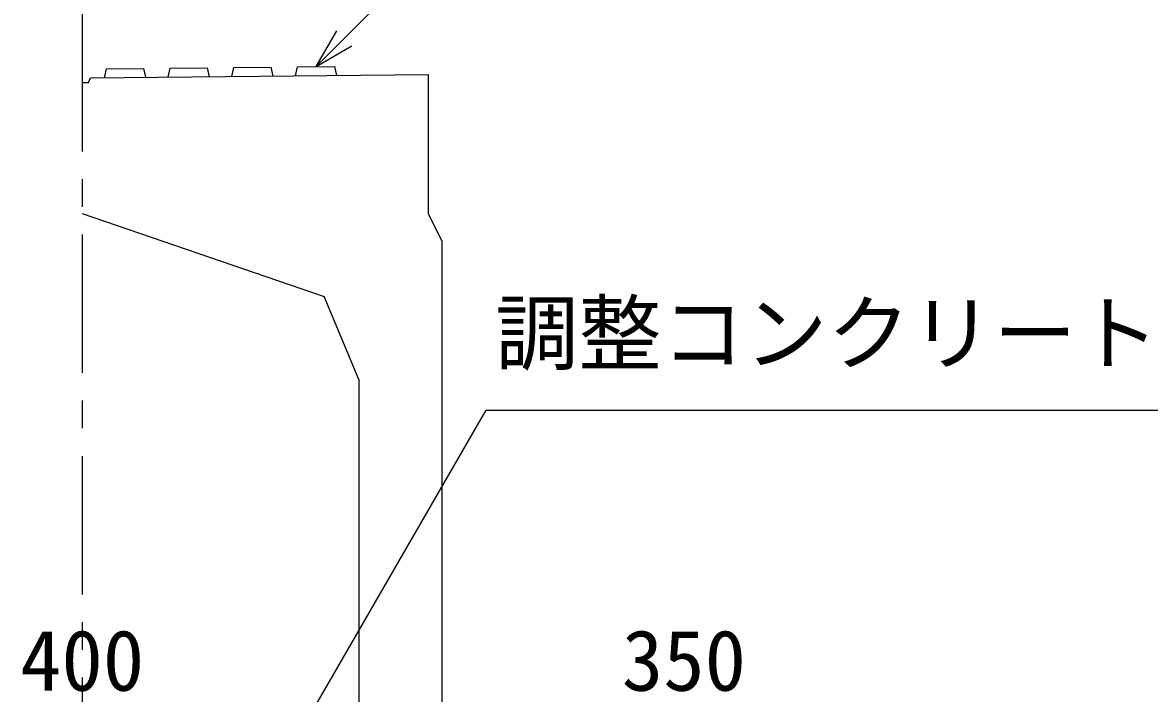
# Model space of a CAD drawing. Units: millimetres, scale not verified. Extents: x -16800 to 16800, y -5940 to 5940.
# Drawn here: x 4305 to 5120, y 3127 to 3612 of the extents above; entities that cross this region are included whole.
import ezdxf
from ezdxf.enums import TextEntityAlignment as Align

# ---------------------------------------------------------------- set-up
doc = ezdxf.new("R2010")
doc.units = ezdxf.units.MM
doc.header["$LTSCALE"] = 20
doc.linetypes.add('CHAIN1', pattern=[8, 5, -1, 1, -1])
for name, color, linetype, lineweight in [('0-0_DIM', 7, 'Continuous', 25), ('0-2_HATCH', 6, 'Continuous', 25), ('0-5_OUTLINE', 3, 'Continuous', 25)]:
    doc.layers.add(name, color=color, linetype=linetype, lineweight=lineweight)
doc.styles.add('ＭＳ ゴシック', font='')
doc.styles.get('ＭＳ ゴシック').set_extended_font_data('MS Gothic')

msp = doc.modelspace()

# ---------------------------------------------------------------- linework, layer by layer
at = {"layer": '0-0_DIM'}
for q in [(4659.69, 3722.37), (4532.47, 3606.14), (4543.46, 3595.15)]:
    msp.add_line((4517.47, 3580.16), q, dxfattribs=at)
at = {"layer": '0-0_DIM', "linetype": 'CHAIN1'}
msp.add_line((4348.52, 3618.77), (4348.52, 2623.97), dxfattribs=at)
at = {"layer": '0-0_DIM'}
msp.add_lwpolyline([(4419.26, 2948.97), (4640.37, 3331.94), (5279.57, 3331.94)], dxfattribs=at)
at = {"layer": '0-2_HATCH'}
for p, q in [((4364.52, 3572.13), (4365.97, 3578.64)), ((4365.97, 3578.64), (4392.97, 3578.91)), ((4394.52, 3572.43), (4392.97, 3578.91)), ((4410.52, 3572.59), (4411.97, 3579.1)), ((4411.97, 3579.1), (4438.97, 3579.37)), ((4440.52, 3572.88), (4438.97, 3579.37)), ((4456.52, 3573.05), (4457.97, 3579.56)), ((4457.97, 3579.56), (4484.97, 3579.83)), ((4486.52, 3573.35), (4484.97, 3579.83)), ((4502.52, 3573.51), (4503.97, 3580.02)), ((4503.97, 3580.02), (4530.97, 3580.29)), ((4532.52, 3573.81), (4530.97, 3580.29))]:
    msp.add_line(p, q, dxfattribs=at)
at = {"layer": '0-5_OUTLINE'}
for p, q in [((4354.52, 3572.03), (4598.52, 3574.47)), ((4348.52, 3473.97), (4523.31, 3413.97)), ((4608.52, 3453.97), (4608.52, 2923.97)), ((4548.52, 3353.97), (4523.31, 3413.97)), ((4548.52, 3353.97), (4548.52, 2923.97))]:
    msp.add_line(p, q, dxfattribs=at)
for points in [[(4348.52, 3568.77), (4353.02, 3568.77), (4354.52, 3572.03)], [(4598.52, 3574.47), (4598.52, 3473.97), (4608.52, 3453.97)]]:
    msp.add_lwpolyline(points, dxfattribs=at)

# ---------------------------------------------------------------- texts
at = {"layer": '0-0_DIM', "style": 'ＭＳ ゴシック'}
for s, p in [('調整コンクリート', (4647.09, 3352.46)), ('400', (4303.52, 3115.93)), ('350', (4738.52, 3115.93))]:
    msp.add_text(s, height=43.99, dxfattribs=at).set_placement(p, align=Align.BOTTOM_LEFT)

doc.saveas('drawing.dxf')
